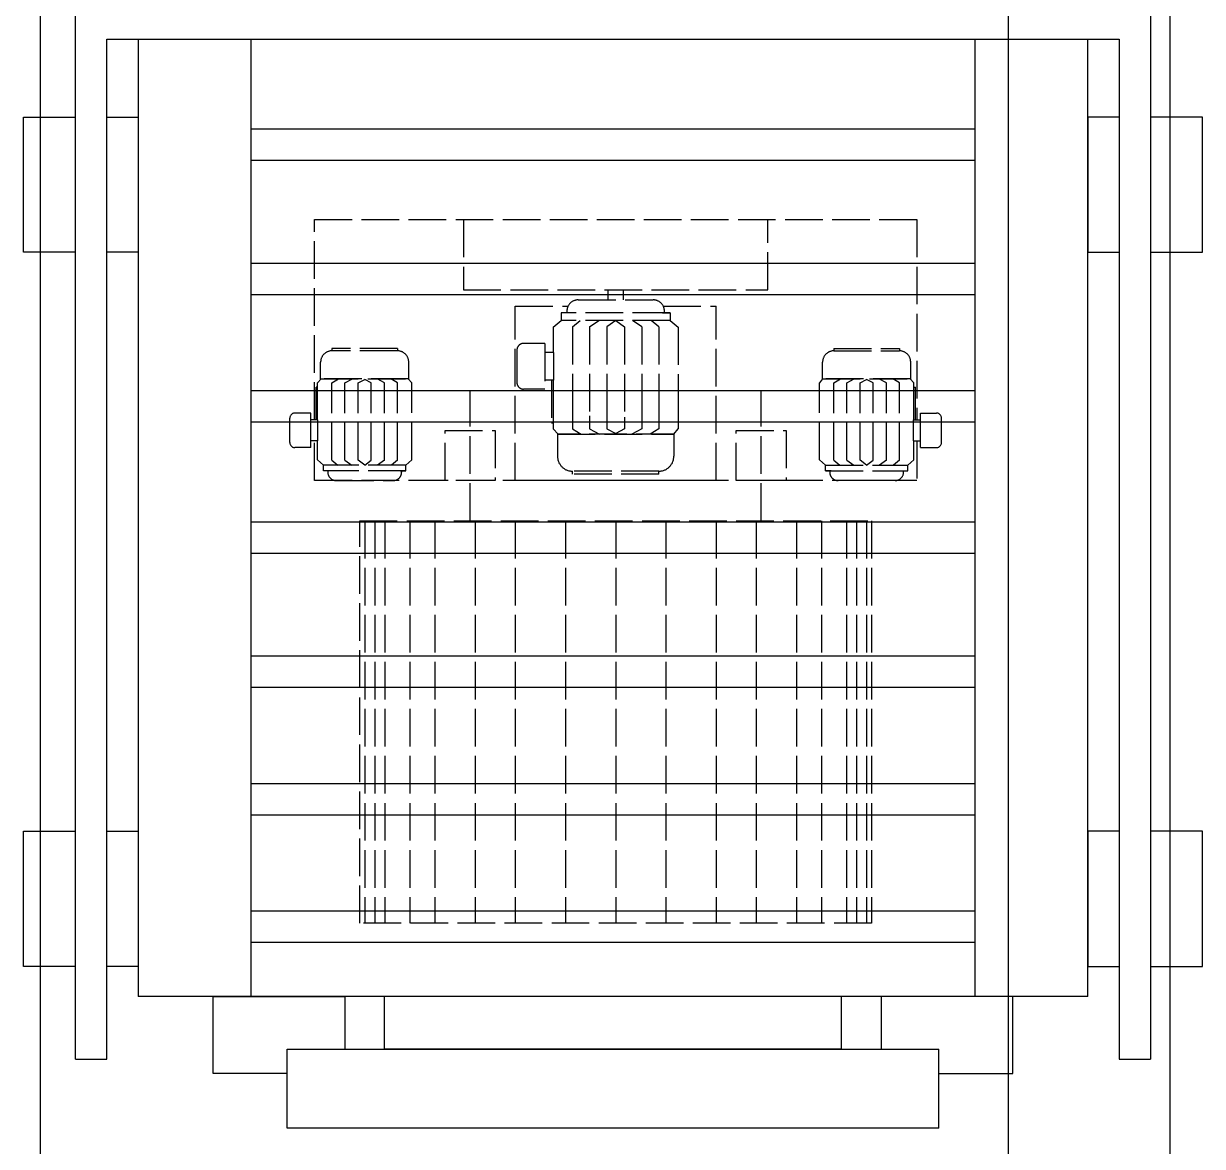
# Model space of a CAD drawing. Header units: millimetres. Extents: x 8553 to 64453, y 11523 to 72084.
# Drawn here: x 43372 to 45251, y 25159 to 26949 of the extents above; entities that cross this region are included whole.
import ezdxf

# ---------------------------------------------------------------- set-up
doc = ezdxf.new("R2010")
doc.units = ezdxf.units.MM
doc.linetypes.add('ACAD_ISO02W100', pattern=[15, 12, -3])
for name, color, linetype in [('green', 122, 'Continuous'), ('grey', 254, 'Continuous'), ('tube_steam', 140, 'Continuous')]:
    doc.layers.add(name, color=color, linetype=linetype)

msp = doc.modelspace()

# ---------------------------------------------------------------- linework, layer by layer
at = {"layer": 'green'}
msp.add_lwpolyline([(43399.167, 27122.963), (45199.167, 27122.963), (45199.167, 25022.963), (43399.167, 25022.963)], close=True, dxfattribs=at)
at = {"layer": 'grey'}
for p, q in [((43454.889, 25297.537), (43454.889, 26973.537)), ((45168.063, 26973.537), (45168.063, 25297.537)), ((43504.889, 25297.537), (43504.889, 26923.537)), ((43504.889, 26923.537), (45118.063, 26923.537)), ((43554.889, 26923.537), (43554.889, 25397.537)), ((43734.889, 25397.537), (43734.889, 26923.537)), ((44888.063, 26923.537), (44888.063, 25397.537)), ((45068.063, 25397.537), (45068.063, 26923.537)), ((45118.063, 26923.537), (45118.063, 25297.537)), ((43734.889, 26780.552), (44888.063, 26780.552)), ((43734.889, 26730.552), (44888.063, 26730.552)), ((43734.889, 26566.836), (44888.063, 26566.836)), ((43734.889, 26516.836), (44888.063, 26516.836)), ((43734.889, 26363.599), (44888.063, 26363.599)), ((43734.889, 26313.599), (44888.063, 26313.599)), ((43734.889, 26154.268), (44888.063, 26154.268)), ((43734.889, 26104.268), (44888.063, 26104.268)), ((43734.889, 25940.551), (44888.063, 25940.551)), ((43734.889, 25890.551), (44888.063, 25890.551)), ((43734.889, 25737.314), (44888.063, 25737.314)), ((43734.889, 25687.314), (44888.063, 25687.314)), ((43734.889, 25534.253), (44888.063, 25534.253)), ((43734.889, 25484.253), (44888.063, 25484.253)), ((45068.063, 25397.537), (43554.889, 25397.537)), ((43947.389, 25313.537), (43947.389, 25397.537)), ((44675.563, 25313.537), (44675.563, 25397.537)), ((43792.389, 25187.537), (43792.389, 25313.537)), ((43792.389, 25313.537), (44830.563, 25313.537)), ((44675.563, 25313.537), (43947.389, 25313.537)), ((44830.563, 25187.537), (44830.563, 25313.537)), ((43454.889, 25297.537), (43504.889, 25297.537)), ((45118.063, 25297.537), (45168.063, 25297.537)), ((44830.563, 25187.537), (43792.389, 25187.537))]:
    msp.add_line(p, q, dxfattribs=at)
at = {"layer": 'grey', "linetype": 'ACAD_ISO02W100', "ltscale": 5}
for p, q in [((43835.716, 26316.75), (43835.716, 26635.991)), ((43835.716, 26635.991), (44795.716, 26635.991)), ((44072.941, 26635.991), (44072.941, 26523.991)), ((44558.491, 26523.991), (44558.491, 26635.991)), ((44795.716, 26635.991), (44795.716, 26316.75)), ((44072.941, 26523.991), (44558.491, 26523.991)), ((44303.448, 26523.991), (44303.448, 26507.991)), ((44327.448, 26523.991), (44327.448, 26507.991)), ((44155.716, 26219.991), (44155.716, 26497.899)), ((44155.716, 26497.899), (44239.75, 26497.899)), ((44155.716, 26219.991), (44155.716, 26497.899)), ((44255.807, 26507.991), (44375.626, 26507.991)), ((44391.683, 26497.899), (44475.716, 26497.899)), ((44475.716, 26219.991), (44475.716, 26497.899)), ((44475.716, 26219.991), (44475.716, 26497.899)), ((44216.221, 26464.629), (44228.925, 26475.321)), ((44402.508, 26487.201), (44228.925, 26487.201)), ((44228.925, 26487.201), (44228.925, 26480.073)), ((44228.925, 26480.073), (44228.925, 26475.321)), ((44402.508, 26475.321), (44228.925, 26475.321)), ((44246.792, 26465.223), (44259.04, 26475.321)), ((44273.804, 26465.223), (44288.986, 26475.321)), ((44315.716, 26475.321), (44301.826, 26465.223)), ((44315.716, 26475.321), (44329.607, 26465.223)), ((44357.628, 26465.223), (44342.446, 26475.321)), ((44384.64, 26465.223), (44372.392, 26475.321)), ((44390.212, 26487.201), (44402.508, 26487.201)), ((44393.446, 26487.201), (44393.446, 26490.171)), ((44402.508, 26487.201), (44402.508, 26480.073)), ((44402.508, 26480.073), (44402.508, 26475.321)), ((44402.508, 26480.073), (44402.508, 26475.321)), ((44402.508, 26475.321), (44415.211, 26464.629)), ((44216.221, 26464.629), (44216.221, 26424.192)), ((44246.792, 26465.223), (44246.792, 26302.264)), ((44273.804, 26465.223), (44273.804, 26302.264)), ((44301.826, 26465.223), (44301.826, 26302.264)), ((44329.607, 26465.223), (44329.607, 26302.264)), ((44357.628, 26465.223), (44357.628, 26302.264)), ((44384.64, 26465.223), (44384.64, 26302.264)), ((44415.211, 26464.629), (44415.211, 26302.264)), ((44202.736, 26438.601, 0.001), (44168.866, 26438.601, 0.001)), ((44202.736, 26438.601, 0.001), (44202.736, 26365.861, 0.001)), ((43967.932, 26430.391), (43863.501, 26430.391)), ((43863.501, 26430.391), (43863.501, 26426.791)), ((43967.932, 26426.791), (43863.501, 26426.791)), ((43967.932, 26430.391), (43967.932, 26426.791)), ((44158.306, 26428.041, 0.001), (44158.306, 26376.421, 0.001)), ((44216.866, 26424.192, 0.001), (44202.736, 26424.192, 0.001)), ((44216.866, 26424.192), (44216.866, 26380.27)), ((44663.501, 26430.391), (44767.932, 26430.391)), ((44663.501, 26430.391), (44663.501, 26426.791)), ((44663.501, 26426.791), (44767.932, 26426.791)), ((44767.932, 26430.391), (44767.932, 26426.791)), ((43845.501, 26381.991), (43845.501, 26408.791)), ((43985.932, 26381.991), (43985.932, 26408.791)), ((44645.501, 26381.991), (44645.501, 26408.791)), ((44785.932, 26381.991), (44785.932, 26408.791)), ((43846.381, 26381.991), (43840.341, 26375.845)), ((43846.381, 26381.991), (43840.341, 26375.845)), ((43845.501, 26381.991), (43985.932, 26381.991)), ((43985.932, 26381.991), (43845.501, 26381.991)), ((43863.501, 26375.845), (43874.188, 26381.991)), ((43863.501, 26375.845), (43874.188, 26381.991)), ((43883.965, 26375.845), (43896.092, 26381.991)), ((43883.965, 26375.845), (43896.092, 26381.991)), ((43905.193, 26375.845), (43915.716, 26381.181)), ((43905.193, 26375.845), (43915.716, 26381.181)), ((43926.239, 26375.845), (43915.716, 26381.181)), ((43926.239, 26375.845), (43915.716, 26381.181)), ((43947.468, 26375.845), (43935.34, 26381.991)), ((43947.468, 26375.845), (43935.34, 26381.991)), ((43967.932, 26375.845), (43957.245, 26381.991)), ((43967.932, 26375.845), (43957.245, 26381.991)), ((43967.932, 26375.845), (43957.245, 26381.991)), ((43985.052, 26381.991), (43991.091, 26375.845)), ((44216.866, 26380.27, 0.001), (44202.736, 26380.27, 0.001)), ((44213.284, 26380.27), (44213.284, 26311.575)), ((44216.221, 26380.27), (44216.221, 26302.264)), ((44645.501, 26381.991), (44640.341, 26375.845)), ((44785.932, 26381.991), (44645.501, 26381.991)), ((44645.501, 26381.991), (44785.932, 26381.991)), ((44663.501, 26375.845), (44674.188, 26381.991)), ((44663.501, 26375.845), (44674.188, 26381.991)), ((44663.501, 26375.845), (44674.188, 26381.991)), ((44683.965, 26375.845), (44696.092, 26381.991)), ((44683.965, 26375.845), (44696.092, 26381.991)), ((44705.193, 26375.845), (44715.716, 26381.181)), ((44705.193, 26375.845), (44715.716, 26381.181)), ((44726.239, 26375.845), (44715.716, 26381.181)), ((44726.239, 26375.845), (44715.716, 26381.181)), ((44747.468, 26375.845), (44735.34, 26381.991)), ((44747.468, 26375.845), (44735.34, 26381.991)), ((44767.932, 26375.845), (44757.245, 26381.991)), ((44767.932, 26375.845), (44757.245, 26381.991)), ((44785.052, 26381.991), (44791.091, 26375.845)), ((44785.052, 26381.991), (44791.091, 26375.845)), ((43840.341, 26368.791), (43838.116, 26368.791)), ((43838.116, 26316.75), (43838.116, 26368.791)), ((43840.341, 26354.93), (43840.341, 26375.845)), ((43840.341, 26316.75), (43840.341, 26375.845)), ((43863.501, 26354.813), (43863.501, 26375.845)), ((43863.501, 26252.391), (43863.501, 26375.845)), ((43883.965, 26359.99), (43883.965, 26375.845)), ((43883.965, 26252.391), (43883.965, 26375.845)), ((43905.193, 26354.307), (43905.193, 26375.845)), ((43905.193, 26252.391), (43905.193, 26375.845)), ((43926.239, 26361.639), (43926.239, 26375.845)), ((43926.239, 26252.391), (43926.239, 26375.845)), ((43947.468, 26354.935), (43947.468, 26375.845)), ((43947.468, 26252.391), (43947.468, 26375.845)), ((43967.932, 26359.112), (43967.932, 26375.845)), ((43967.932, 26252.391), (43967.932, 26375.845)), ((43967.932, 26350.299), (43967.932, 26375.845)), ((43991.091, 26355.231), (43991.091, 26375.845)), ((43991.091, 26252.841), (43991.091, 26375.845)), ((44083.716, 26155.991), (44083.716, 26363.991)), ((44083.716, 26155.991), (44083.716, 26363.991)), ((44202.736, 26365.861, 0.001), (44168.866, 26365.861, 0.001)), ((44547.716, 26155.991), (44547.716, 26363.991)), ((44547.716, 26155.991), (44547.716, 26363.991)), ((44640.341, 26355.231), (44640.341, 26375.845)), ((44640.341, 26252.841), (44640.341, 26375.845)), ((44663.501, 26359.112), (44663.501, 26375.845)), ((44663.501, 26252.391), (44663.501, 26375.845)), ((44663.501, 26350.299), (44663.501, 26375.845)), ((44683.965, 26354.935), (44683.965, 26375.845)), ((44683.965, 26252.391), (44683.965, 26375.845)), ((44705.193, 26361.639), (44705.193, 26375.845)), ((44705.193, 26252.391), (44705.193, 26375.845)), ((44726.239, 26354.307), (44726.239, 26375.845)), ((44726.239, 26252.391), (44726.239, 26375.845)), ((44747.468, 26359.99), (44747.468, 26375.845)), ((44747.468, 26252.391), (44747.468, 26375.845)), ((44767.932, 26354.813), (44767.932, 26375.845)), ((44767.932, 26252.391), (44767.932, 26375.845)), ((44791.091, 26354.93), (44791.091, 26375.845)), ((44791.091, 26316.75), (44791.091, 26375.845)), ((44791.091, 26368.791), (44793.316, 26368.791)), ((44793.316, 26316.75), (44793.316, 26368.791)), ((43830.125, 26327.666, 0), (43804.466, 26327.666, 0)), ((43830.125, 26272.559, 0), (43830.125, 26327.666, 0)), ((44216.221, 26329.872), (44216.221, 26302.264)), ((44246.792, 26330.026), (44246.792, 26302.264)), ((44273.804, 26323.193), (44273.804, 26302.264)), ((44301.826, 26330.694), (44301.826, 26302.264)), ((44357.628, 26329.865), (44357.628, 26302.264)), ((44384.64, 26335.984), (44384.64, 26302.264)), ((44384.64, 26324.351), (44384.64, 26302.264)), ((44415.211, 26329.474), (44415.211, 26302.264)), ((44801.307, 26272.559, 0), (44801.307, 26327.666, 0)), ((44801.307, 26327.666, 0), (44826.966, 26327.666, 0)), ((43796.466, 26280.559, 0), (43796.466, 26319.666, 0)), ((43840.83, 26316.75, 0), (43830.125, 26316.75, 0)), ((43840.83, 26283.475), (43840.83, 26316.75)), ((44216.221, 26311.575), (44213.284, 26311.575)), ((44329.607, 26321.016), (44329.607, 26302.264)), ((44790.603, 26283.475), (44790.603, 26316.75)), ((44790.603, 26316.75, 0), (44801.307, 26316.75, 0)), ((44834.966, 26280.559, 0), (44834.966, 26319.666, 0)), ((44043.716, 26219.991), (44043.716, 26299.991)), ((44043.716, 26299.991), (44123.716, 26299.991)), ((44043.716, 26219.991), (44043.716, 26299.991)), ((44043.716, 26299.991), (44123.716, 26299.991)), ((44123.716, 26299.991), (44123.716, 26219.991)), ((44123.716, 26299.991), (44123.716, 26219.991)), ((44224.193, 26294.152), (44216.221, 26302.264)), ((44224.193, 26294.152), (44216.221, 26302.264)), ((44223.032, 26294.152), (44408.4, 26294.152)), ((44223.032, 26294.152), (44223.032, 26258.775)), ((44408.4, 26294.152), (44223.032, 26294.152)), ((44246.792, 26302.264), (44260.898, 26294.152)), ((44246.792, 26302.264), (44260.898, 26294.152)), ((44273.804, 26302.264), (44289.812, 26294.152)), ((44273.804, 26302.264), (44289.812, 26294.152)), ((44301.826, 26302.264), (44315.716, 26295.22)), ((44301.826, 26302.264), (44315.716, 26295.22)), ((44329.607, 26302.264), (44315.716, 26295.22)), ((44329.607, 26302.264), (44315.716, 26295.22)), ((44357.628, 26302.264), (44341.62, 26294.152)), ((44357.628, 26302.264), (44341.62, 26294.152)), ((44384.64, 26302.264), (44370.534, 26294.152)), ((44384.64, 26302.264), (44370.534, 26294.152)), ((44384.64, 26302.264), (44370.534, 26294.152)), ((44408.4, 26294.152), (44415.211, 26302.264)), ((44408.4, 26294.152), (44408.4, 26258.775)), ((44507.716, 26219.991), (44507.716, 26299.991)), ((44507.716, 26299.991), (44587.716, 26299.991)), ((44507.716, 26219.991), (44507.716, 26299.991)), ((44507.716, 26299.991), (44587.716, 26299.991)), ((44587.716, 26299.991), (44587.716, 26219.991)), ((44587.716, 26299.991), (44587.716, 26219.991)), ((43830.125, 26272.559, 0), (43804.466, 26272.559, 0)), ((43840.83, 26283.475, 0), (43830.125, 26283.475, 0)), ((43835.716, 26219.991), (43835.716, 26283.475)), ((43840.341, 26252.841), (43840.341, 26283.475)), ((44790.603, 26283.475, 0), (44801.307, 26283.475, 0)), ((44791.091, 26252.841), (44791.091, 26283.475)), ((44795.716, 26283.475), (44795.716, 26219.991)), ((44801.307, 26272.559, 0), (44826.966, 26272.559, 0)), ((43840.341, 26252.841), (43849.965, 26244.741)), ((43863.501, 26252.391), (43872.78, 26244.741)), ((43883.965, 26252.391), (43895.466, 26244.741)), ((43915.716, 26244.741), (43905.193, 26252.391)), ((43915.716, 26244.741), (43926.239, 26252.391)), ((43947.468, 26252.391), (43935.966, 26244.741)), ((43967.932, 26252.391), (43958.652, 26244.741)), ((43981.467, 26244.741), (43991.091, 26252.841)), ((44649.965, 26244.741), (44640.341, 26252.841)), ((44663.501, 26252.391), (44672.78, 26244.741)), ((44683.965, 26252.391), (44695.466, 26244.741)), ((44715.716, 26244.741), (44705.193, 26252.391)), ((44715.716, 26244.741), (44726.239, 26252.391)), ((44747.468, 26252.391), (44735.966, 26244.741)), ((44767.932, 26252.391), (44758.652, 26244.741)), ((44791.091, 26252.841), (44781.467, 26244.741)), ((43981.467, 26244.741), (43849.965, 26244.741)), ((43849.965, 26241.141), (43849.965, 26244.741)), ((43849.965, 26235.741), (43849.965, 26241.141)), ((43981.467, 26235.741), (43849.965, 26235.741)), ((43972.152, 26235.741), (43981.467, 26235.741)), ((43974.602, 26235.741), (43974.602, 26233.491)), ((43981.467, 26241.141), (43981.467, 26244.741)), ((43981.467, 26241.141), (43981.467, 26244.741)), ((43981.467, 26235.741), (43981.467, 26241.141)), ((44384.64, 26235.015), (44246.792, 26235.015)), ((44246.792, 26230.263), (44246.792, 26235.015)), ((44384.64, 26230.263), (44246.792, 26230.263)), ((44384.64, 26230.263), (44384.64, 26235.015)), ((44649.965, 26244.741), (44781.467, 26244.741)), ((44649.965, 26241.141), (44649.965, 26244.741)), ((44649.965, 26241.141), (44649.965, 26244.741)), ((44649.965, 26235.741), (44649.965, 26241.141)), ((44649.965, 26235.741), (44781.467, 26235.741)), ((44659.28, 26235.741), (44649.965, 26235.741)), ((44656.83, 26235.741), (44656.83, 26233.491)), ((44781.467, 26241.141), (44781.467, 26244.741)), ((44781.467, 26235.741), (44781.467, 26241.141)), ((44795.716, 26219.991), (43835.716, 26219.991)), ((43870.33, 26219.991), (43961.102, 26219.991)), ((44123.716, 26219.991), (44043.716, 26219.991)), ((44123.716, 26219.991), (44043.716, 26219.991)), ((44476.916, 26219.991), (44154.516, 26219.991)), ((44476.916, 26219.991), (44154.516, 26219.991)), ((44587.716, 26219.991), (44507.716, 26219.991)), ((44587.716, 26219.991), (44507.716, 26219.991)), ((44761.102, 26219.991), (44670.33, 26219.991)), ((43915.716, 26155.991), (43915.716, 25514.471)), ((43931.716, 26155.991), (43931.716, 25514.471)), ((43947.716, 26155.991), (43947.716, 25514.471)), ((43987.716, 26155.991), (43987.716, 25514.471)), ((44027.716, 26155.991), (44027.716, 25514.471)), ((44091.716, 26155.991), (44091.716, 25514.471)), ((44155.716, 26155.991), (44155.716, 25514.471)), ((44235.716, 26155.991), (44235.716, 25514.471)), ((44315.716, 26155.991), (44315.716, 25514.471)), ((44395.716, 26155.991), (44395.716, 25514.471)), ((44475.716, 26155.991), (44475.716, 25514.471)), ((44539.716, 26155.991), (44539.716, 25514.471)), ((44603.716, 26155.991), (44603.716, 25514.471)), ((44643.716, 26155.991), (44643.716, 25514.471)), ((44683.716, 26155.991), (44683.716, 25514.471)), ((44699.716, 26155.991), (44699.716, 25514.471)), ((44715.716, 26155.991), (44715.716, 25514.471))]:
    msp.add_line(p, q, dxfattribs=at)
at = {"layer": 'grey'}
for points in [[(43454.889, 26584.279), (43372.044, 26584.279), (43372.044, 26799.569), (43454.889, 26799.569)], [(43504.889, 26799.569), (43554.889, 26799.569), (43554.889, 26584.279), (43504.889, 26584.279)], [(45118.063, 26799.569), (45068.063, 26799.569), (45068.063, 26584.279), (45118.063, 26584.279)], [(45168.063, 26584.279), (45250.876, 26584.279), (45250.876, 26799.569), (45168.063, 26799.569)], [(43454.889, 25445.655), (43372.044, 25445.655), (43372.044, 25660.945), (43454.889, 25660.945)], [(43504.889, 25660.945), (43554.889, 25660.945), (43554.889, 25445.655), (43504.889, 25445.655)], [(45118.063, 25660.945), (45068.063, 25660.945), (45068.063, 25445.655), (45118.063, 25445.655)], [(45168.063, 25445.655), (45250.876, 25445.655), (45250.876, 25660.945), (45168.063, 25660.945)], [(43792.389, 25274.696), (43674.284, 25274.696), (43674.284, 25397.537), (43883.937, 25397.537), (43883.937, 25313.537)], [(44830.563, 25274.696), (44948.668, 25274.696), (44948.668, 25397.537), (44739.015, 25397.537), (44739.015, 25313.537)]]:
    msp.add_lwpolyline(points, dxfattribs=at)
at = {"layer": 'grey', "linetype": 'ACAD_ISO02W100', "ltscale": 5}
msp.add_lwpolyline([(43907.716, 26155.991), (44723.716, 26155.991), (44723.716, 25514.471), (43907.716, 25514.471)], close=True, dxfattribs=at)
for centre, radius, start, end in [((44255.807, 26490.171), 17.82, 90, 189.594354), ((44375.626, 26490.171), 17.82, 0, 90), ((44168.866, 26428.041, 0.001), 10.56, 90, 180), ((43863.501, 26408.791), 18, 90, 180), ((43967.932, 26408.791), 18, 0, 90), ((44663.501, 26408.791), 18, 90, 180), ((44767.932, 26408.791), 18, 0, 90), ((44168.866, 26376.421, 0.001), 10.56, 180, 270), ((43804.466, 26319.666, 0), 8, 90, 180), ((44826.966, 26319.666, 0), 8, 0, 90), ((43804.466, 26280.559, 0), 8, 180, 270), ((44826.966, 26280.559, 0), 8, 270, 0), ((44246.792, 26258.775), 23.76, 180, 270), ((44384.64, 26258.775), 23.76, 270, 0), ((43870.33, 26233.491), 13.5, 170.405646, 270), ((43961.102, 26233.491), 13.5, 270, 0), ((44670.33, 26233.491), 13.5, 180, 270), ((44761.102, 26233.491), 13.5, 270, 9.594354)]:
    msp.add_arc(centre, radius, start, end, dxfattribs=at)
at = {"layer": 'tube_steam'}
msp.add_line((44941.375, 32669.809), (44941.375, 24209.886), dxfattribs=at)

doc.saveas('drawing.dxf')
